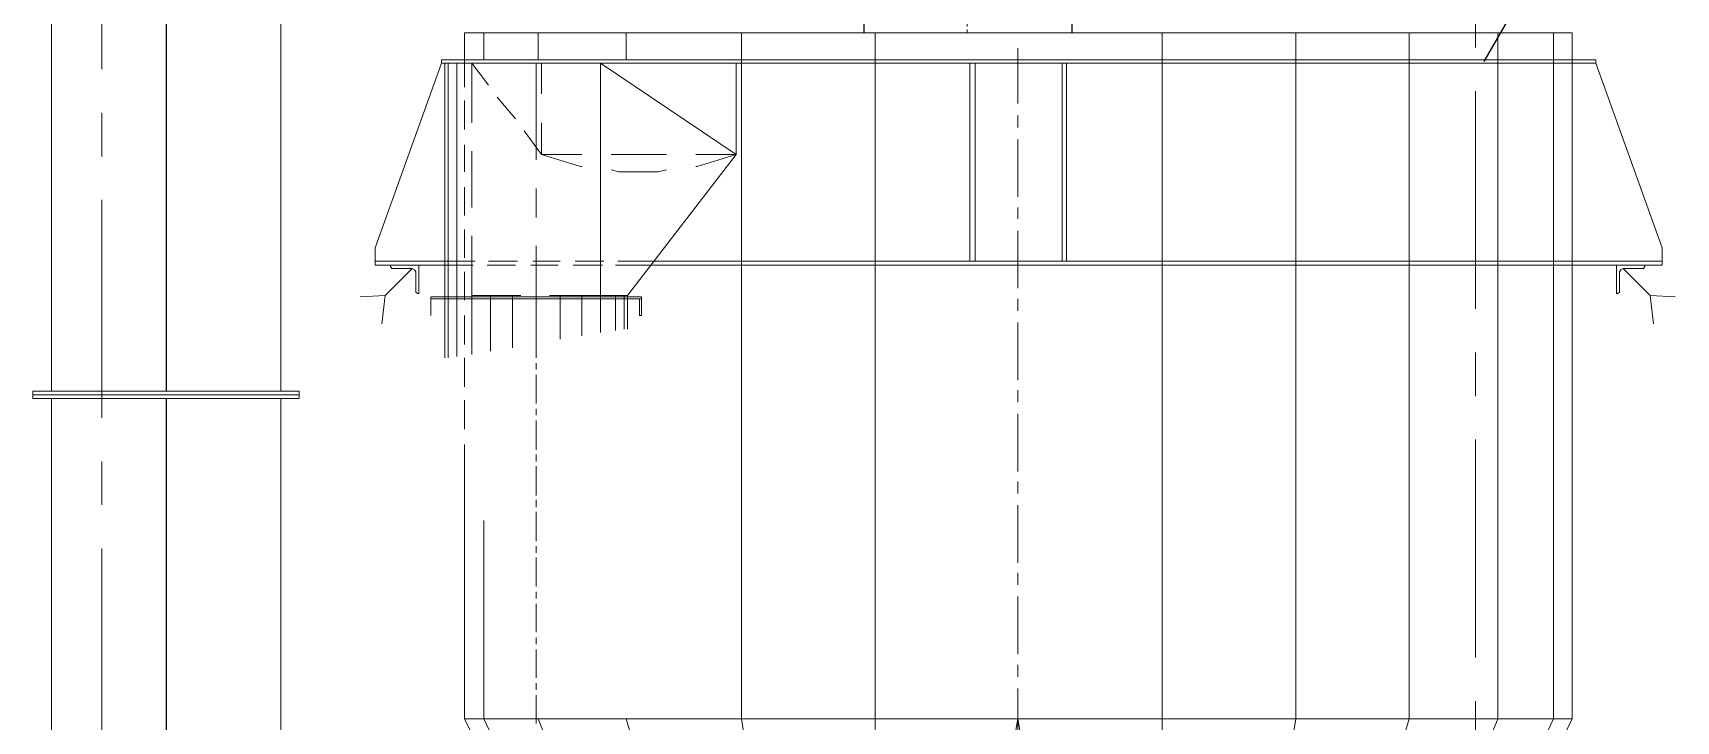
# Model space of a CAD drawing. Header units: millimetres. Extents: x 3220 to 226993, y 817 to 176024.
# Drawn here: x 123253 to 126842, y 140948 to 142453 of the extents above; entities that cross this region are included whole.
import ezdxf

# ---------------------------------------------------------------- set-up
doc = ezdxf.new("R2010")
doc.units = ezdxf.units.MM
doc.linetypes.add('AXES', pattern=[50.8, 31.75, -6.35, 6.35, -6.35])
doc.layers.add('Axe', color=1, linetype='AXES', lineweight=9)
doc.layers.add('Sichtbare Kanten(DIN)', color=7, linetype='Continuous', lineweight=50, true_color=0x3f3f3f)

# ---------------------------------------------------------------- blocks, each defined once
blk = doc.blocks.new('section 4-3')
at = {"layer": 'Axe', "ltscale": 15}
for p, q in [((6000, -4000), (6000, 33046.2)), ((3000, -5000), (3000, 32505.5))]:
    blk.add_line(p, q, dxfattribs=at)
blk = doc.blocks.new('ligne broyage 2')
at = {"color": 4}
for p, q in [((282.6, 5412.9), (282.6, 4284.8)), ((736.8, 5412.9), (736.8, 4284.8))]:
    blk.add_line(p, q, dxfattribs=at)
at = {"color": 7, "linetype": 'Continuous', "lineweight": 5, "true_color": 0x000007}
for points in [[(1608.6, 4284.8), (-810.1, 4284.8)], [(-810.1, 4284.8), (-810.1, 2784.7)], [(-769.6, 2784.7), (-769.6, 4284.8)], [(-648.1, 2784.7), (-648.1, 4284.8)], [(-454.2, 2784.7), (-454.2, 4284.8)], [(-206.9, 2784.7), (-206.9, 4284.8)], [(85.3, 2784.7), (85.3, 4284.8)], [(711.7, 2784.7), (711.7, 4284.8)], [(1003.9, 2784.7), (1003.9, 4284.8)], [(1255.6, 4225.5), (1255.6, 4284.8)], [(1448, 4225.5), (1448, 4284.8)], [(1566.6, 4225.5), (1566.6, 4284.8)], [(-1006.8, 3785.7), (-1006.8, 3814.6), (-862.2, 4218.2)], [(1659.2, 4225.5), (-862.2, 4225.5)], [(1659.2, 4218.2), (-862.2, 4218.2)], [(293.7, 4218.2), (293.7, 3785.7)], [(303.8, 4218.2), (303.8, 3785.7)], [(493.3, 4218.2), (493.3, 3785.7)], [(504.9, 4218.2), (504.9, 3785.7)], [(1015.5, 4018.6), (1015.5, 4218.2)], [(1015.5, 4018.6), (1312, 4218.2)], [(1312, 4218.2), (1312, 3710.5)], [(1440.8, 4151.7), (1440.8, 4218.2), (1440.8, 4218.2)], [(1556.5, 4170.5), (1592.7, 4218.2), (1592.7, 4218.2)], [(1592.7, 4218.2), (1592.7, 4088)], [(1626, 3577.4), (1626, 4218.2)], [(1644.8, 3574.5), (1644.8, 4218.2)], [(1652, 3574.5), (1652, 4218.2)], [(1803.9, 3785.7), (1803.9, 3814.6), (1659.2, 4218.2)], [(1497.2, 4096.7), (1537.7, 4144.5)], [(1440.8, 4018.6), (1440.8, 4088), (1440.8, 4088)], [(1440.8, 4018.6), (1478.4, 4070.7)], [(1592.7, 4025.8), (1592.7, 3902.9)], [(1103.7, 4018.6), (1015.5, 4018.6), (1015.5, 4018.6)], [(1252.7, 3710.5), (1015.5, 4018.6), (1015.5, 4018.6)], [(1015.5, 4018.6), (1100.8, 3992.6), (1103.7, 3992.6)], [(1288.9, 4018.6), (1167.4, 4018.6)], [(1167.4, 3985.3), (1186.2, 3981), (1271.5, 3981), (1288.9, 3985.3)], [(1440.8, 4018.6), (1352.6, 4018.6)], [(1352.6, 3992.6), (1355.4, 3992.6), (1440.8, 4018.6)], [(1592.7, 3840.7), (1592.7, 3710.5), (1485.6, 3710.5)], [(400.7, 3785.7), (-1006.8, 3785.7), (-1006.8, 3777)], [(-1006.8, 3777), (400.7, 3777), (400.7, 3777)], [(-921.5, 3769.8), (-966.3, 3769.8), (-969.2, 3774.1), (-969.2, 3777), (-907, 3777)], [(-921.5, 3769.8), (-917.1, 3766.9), (-914.2, 3762.6), (-914.2, 3717.7)], [(-909.9, 3714.8), (-907, 3714.8), (-907, 3777)], [(1207.9, 3785.7), (400.7, 3785.7)], [(1215.1, 3777), (400.7, 3777)], [(1652, 3785.7), (1803.9, 3785.7), (1803.9, 3777)], [(1803.9, 3777), (1652, 3777)], [(1722.9, 3769.8), (1767.7, 3769.8), (1770.6, 3774.1), (1770.6, 3777), (1708.4, 3777)], [(1711.3, 3714.8), (1708.4, 3714.8), (1708.4, 3777)], [(1722.9, 3769.8), (1718.5, 3766.9), (1715.6, 3762.6), (1715.6, 3717.7)], [(-909.9, 3714.8), (-914.2, 3717.7), (-914.2, 3717.7)], [(1222.4, 3707.6), (1222.4, 3667.1)], [(1222.4, 3707.6), (1452.4, 3707.6)], [(1226.7, 3703.2), (1226.7, 3667.1), (1222.4, 3667.1)], [(1222.4, 3703.2), (1452.4, 3703.2)], [(1260, 3636.7), (1260, 3710.5)], [(1278.8, 3633.8), (1278.8, 3710.5)], [(1423.4, 3710.5), (1312, 3710.5), (1312, 3710.5)], [(1312, 3710.5), (1312, 3629.5)], [(1352.6, 3622.2), (1352.6, 3710.5)], [(1400.3, 3615), (1400.3, 3710.5)], [(1682.4, 3707.6), (1452.4, 3707.6)], [(1682.4, 3703.2), (1452.4, 3703.2)], [(1504.4, 3596.2), (1504.4, 3710.5)], [(1552.2, 3589), (1552.2, 3710.5)], [(1592.7, 3581.7), (1592.7, 3710.5)], [(1682.4, 3707.6), (1682.4, 3667.1), (1682.4, 3703.2)], [(1711.3, 3714.8), (1715.6, 3717.7), (1715.6, 3717.7)], [(1682.4, 3667.1), (1682.4, 3670)], [(1608.6, 3332.9), (1608.6, 2784.7)], [(1566.6, 2784.7), (1566.6, 3218.6)], [(85.3, 975), (-810.1, 2784.7), (-810.1, 2784.7)], [(1608.6, 2784.7), (-810.1, 2784.7)], [(-769.6, 2784.7), (85.3, 975)], [(85.3, 2784.7), (85.3, 975), (-648.1, 2784.7)], [(-206.9, 2784.7), (85.3, 975), (-454.2, 2784.7)], [(400.7, 2784.7), (85.3, 975)], [(716.1, 975), (400.7, 2784.7)], [(645.2, 944.6), (692.9, 944.6), (1608.6, 2784.7)], [(1255.6, 2784.7), (716.1, 975), (711.7, 2784.7)], [(1003.9, 2784.7), (716.1, 975), (1448, 2784.7)], [(716.1, 975), (1566.6, 2784.7)]]:
    blk.add_lwpolyline(points, dxfattribs=at)
at = {"color": 7, "linetype": 'Continuous', "lineweight": 15, "true_color": 0x000007}
for points in [[(1608.6, 4284.8), (1608.6, 4218.2)], [(-862.2, 4218.2), (-862.2, 4225.5)], [(1015.5, 4218.2), (1652, 4218.2)], [(1659.2, 4218.2), (1659.2, 4225.5)], [(-921.5, 3769.8), (-980.8, 3710.5), (-980.8, 3710.5)], [(1722.9, 3769.8), (1782.2, 3710.5), (1782.2, 3710.5)], [(-1035.8, 3707.6), (-980.8, 3710.5), (-988, 3648.3)], [(1252.7, 3636.7), (1252.7, 3710.5), (1252.7, 3710.5)], [(1252.7, 3710.5), (1312, 3710.5), (1312, 3710.5)], [(1837.2, 3707.6), (1782.2, 3710.5), (1789.4, 3648.3)]]:
    blk.add_lwpolyline(points, dxfattribs=at)
at = {"color": 1, "linetype": 'Continuous', "lineweight": 5, "true_color": 0x000001}
for points in [[(400.7, 4130), (400.7, 4251.5)], [(400.7, 4077.9), (400.7, 4103.9)], [(400.7, 3926), (400.7, 4051.9)], [(400.7, 3878.3), (400.7, 3902.9)], [(400.7, 3726.4), (400.7, 3852.2)], [(400.7, 3677.2), (400.7, 3703.2)], [(400.7, 3525.3), (400.7, 3651.2)], [(1452.4, 3574.5), (1452.4, 3607.8), (1452.4, 3607.8)], [(1452.4, 3548.5), (1452.4, 3562.9)], [(1452.4, 3474.7), (1452.4, 3536.9)], [(400.7, 3477.6), (400.7, 3503.6)], [(400.7, 3325.7), (400.7, 3451.5)], [(1452.4, 3448.6), (1452.4, 3463.1)], [(1452.4, 3373.4), (1452.4, 3437.1)], [(1452.4, 3347.4), (1452.4, 3363.3)], [(400.7, 3277.9), (400.7, 3304)], [(1452.4, 3273.6), (1452.4, 3337.3)], [(400.7, 3126.1), (400.7, 3251.9)], [(1452.4, 3247.6), (1452.4, 3263.5)], [(1452.4, 3173.8), (1452.4, 3237.4)], [(1452.4, 3147.8), (1452.4, 3162.2)], [(1452.4, 3074), (1452.4, 3137.6)], [(400.7, 3078.3), (400.7, 3104.4)], [(400.7, 2926.4), (400.7, 3052.3)], [(1452.4, 3047.9), (1452.4, 3062.4)], [(1452.4, 2974.2), (1452.4, 3036.4)], [(1452.4, 2948.1), (1452.4, 2962.6)], [(1452.4, 2874.4), (1452.4, 2936.6)], [(400.7, 2877.2), (400.7, 2903.3)], [(400.7, 2725.4), (400.7, 2851.2)], [(1452.4, 2848.3), (1452.4, 2862.8)], [(1452.4, 2774.5), (1452.4, 2836.7)]]:
    blk.add_lwpolyline(points, dxfattribs=at)
at = {"color": 5, "linetype": 'Continuous', "lineweight": 5, "true_color": 0x000005}
for points in [[(1452.4, 4007), (1452.4, 4218.2), (1452.4, 4218.2)], [(1608.6, 4218.2), (1608.6, 4166.2)], [(1608.6, 4137.2), (1608.6, 4073.6)], [(1608.6, 4040.3), (1608.6, 3981)], [(1452.4, 3881.2), (1452.4, 3944.8)], [(1608.6, 3947.7), (1608.6, 3885.5)], [(1608.6, 3855.1), (1608.6, 3792.9)], [(1452.4, 3607.8), (1452.4, 3819)], [(1274.4, 3785.7), (1207.9, 3785.7), (1207.9, 3785.7)], [(1278.8, 3777), (1215.1, 3777), (1215.1, 3777)], [(1367, 3785.7), (1304.8, 3785.7)], [(1371.4, 3777), (1307.7, 3777)], [(1459.6, 3785.7), (1400.3, 3785.7)], [(1463.9, 3777), (1404.6, 3777)], [(1556.5, 3785.7), (1492.9, 3785.7)], [(1559.4, 3777), (1497.2, 3777)], [(1652, 3785.7), (1585.5, 3785.7)], [(1652, 3777), (1589.8, 3777)], [(1608.6, 3762.6), (1608.6, 3700.4)], [(1608.6, 3667.1), (1608.6, 3603.4)], [(1608.6, 3574.5), (1608.6, 3510.8)], [(1608.6, 3481.9), (1608.6, 3418.3)], [(1608.6, 3385), (1608.6, 3332.9), (1608.6, 3332.9)]]:
    blk.add_lwpolyline(points, dxfattribs=at)
at = {"layer": 'Axe'}
blk.add_line((511.2, 5460.6), (511.2, 4284.8), dxfattribs=at)
blk = doc.blocks.new('be 500 gain 2000')
at = {"layer": 'Sichtbare Kanten(DIN)', "color": 5, "lineweight": 0}
for p, q in [((0, -291), (0, 291)), ((8, 291), (0, 291)), ((8, 291), (8, -291)), ((1992, -291), (1992, 291)), ((1992, 291), (2000, 291)), ((2000, 291), (2000, -291)), ((1992, 250.5), (8, 250.5)), ((8, 1), (1992, 1)), ((1992, 0), (8, 0)), ((1992, -250.5), (8, -250.5)), ((8, -291), (0, -291)), ((1992, -291), (2000, -291))]:
    blk.add_line(p, q, dxfattribs=at)
blk = doc.blocks.new('140')
at = {"color": 5, "lineweight": 0, "rotation": 270}
for p in [(440, 12218.2), (440, 10218.2)]:
    blk.add_blockref('be 500 gain 2000', p, dxfattribs=at)

msp = doc.modelspace()

# ---------------------------------------------------------------- linework, layer by layer
at = {"color": 4, "elevation": 0}
msp.add_lwpolyline([(126423.2, 142390.8), (128178.9, 145431.8, 0.131652), (128229.1, 145619.3), (128229.1, 154841.3)], format="xyb", dxfattribs=at)

# ---------------------------------------------------------------- block references
at = {"color": 2}
msp.add_blockref('section 4-3', (120404.1, 135943.7), dxfattribs=at)
at = {"xscale": -1}
msp.add_blockref('ligne broyage 2', (125804.9, 138168.5), dxfattribs=at)
msp.add_blockref('140', (123104.1, 131443.7))

doc.saveas('drawing.dxf')
